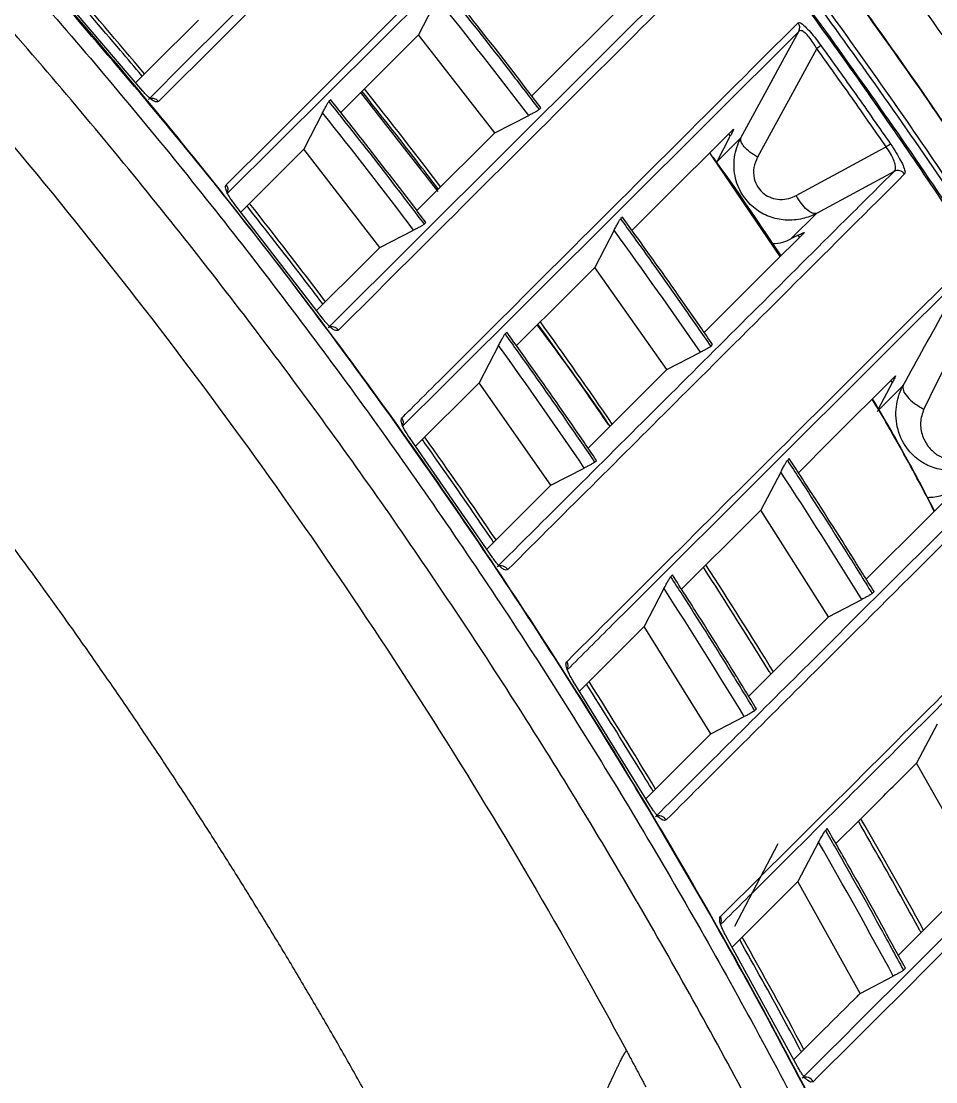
# Model space of a CAD drawing. Extents: x 400 to 501, y 484 to 634.
# Drawn here: x 420.923 to 424.257, y 520.464 to 524.329 of the extents above; entities that cross this region are included whole.
import ezdxf

# ---------------------------------------------------------------- set-up
doc = ezdxf.new("R2010")
doc.units = 0
doc.header["$MEASUREMENT"] = 0
doc.layers.add('DIM', color=3, linetype='Continuous')
doc.layers.add('GEOMETRY', color=3, linetype='Continuous', lineweight=25)

# ---------------------------------------------------------------- blocks, each defined once
blk = doc.blocks.new('2026 GRANDEE')
at = {"layer": 'GEOMETRY', "ltscale": 16}
for p, q in [((-29.0577, -72.7668), (-29.3977, -72.3688)), ((-27.9853, -72.4287), (-28.0536, -72.5613)), ((-27.7752, -72.9178), (-28.0536, -72.5613)), ((-27.9817, -73.1316), (-28.2638, -72.7709)), ((-28.3734, -72.7977), (-28.3801, -72.8043)), ((-28.403, -72.845), (-28.4714, -72.9779)), ((-27.7752, -72.9178), (-27.6519, -72.8548)), ((-27.6138, -72.8334), (-27.6071, -72.8268)), ((-26.9651, -73.0231), (-26.9171, -72.9302)), ((-26.9171, -72.9302), (-26.9229, -72.922)), ((-26.9651, -73.0231), (-26.8788, -72.9368)), ((-28.1944, -73.3356), (-28.4714, -72.9779)), ((-26.9818, -73.006), (-26.992, -72.9909)), ((-26.7348, -73.3685), (-26.9818, -73.006)), ((-26.32, -73.0584), (-26.6033, -73.2118)), ((-28.4015, -73.5968), (-28.723, -73.1792)), ((-28.0331, -73.2513), (-28.0264, -73.2447)), ((-27.3106, -73.225), (-27.3173, -73.2316)), ((-26.6033, -73.2118), (-26.6961, -73.3044)), ((-28.1944, -73.3356), (-28.0712, -73.2727)), ((-27.3407, -73.273), (-27.4108, -73.4086)), ((-26.6697, -73.2911), (-26.6961, -73.3044)), ((-26.6647, -73.2986), (-26.6697, -73.2911)), ((-27.1483, -73.7807), (-27.4108, -73.4086)), ((-27.7316, -73.6446), (-27.7382, -73.6512)), ((-27.7617, -73.6928), (-27.832, -73.8287)), ((-26.9882, -73.6965), (-26.9816, -73.6899)), ((-27.1483, -73.7807), (-27.026, -73.7179)), ((-26.3266, -73.8285), (-26.3317, -73.8201)), ((-28.0643, -74.0603), (-27.832, -73.8287)), ((-27.5715, -74.2025), (-27.832, -73.8287)), ((-26.3819, -73.9337), (-26.2874, -73.8391)), ((-26.3768, -73.924), (-26.3266, -73.8285)), ((-27.7842, -74.4655), (-28.0867, -74.028)), ((-27.4115, -74.1184), (-27.4048, -74.1117)), ((-26.7024, -74.1052), (-26.7091, -74.1119)), ((-27.5715, -74.2025), (-27.4493, -74.1397)), ((-26.7331, -74.1542), (-26.8056, -74.2928)), ((-27.5715, -74.2025), (-27.8051, -74.4353)), ((-26.5591, -74.6814), (-26.8056, -74.2928)), ((-27.1279, -74.5295), (-27.1347, -74.5362)), ((-27.1588, -74.5786), (-27.2315, -74.7178)), ((-26.4001, -74.597), (-26.3933, -74.5902)), ((-26.5591, -74.6814), (-26.4376, -74.6184)), ((-26.5591, -74.6814), (-26.8501, -74.9714)), ((-27.4669, -74.9527), (-27.2315, -74.7178)), ((-26.9877, -75.1086), (-27.2315, -74.7178)), ((-27.2068, -75.3739), (-27.4896, -74.9159)), ((-26.8287, -75.0242), (-26.822, -75.0174)), ((-26.9877, -75.1086), (-26.8663, -75.0456)), ((-26.1635, -75.0732), (-26.2386, -75.2154)), ((-26.0088, -75.6207), (-26.2386, -75.2154)), ((-26.5636, -75.4536), (-26.5704, -75.4604)), ((-26.7436, -75.5088), (-26.9015, -75.8103)), ((-26.5952, -75.5037), (-26.6707, -75.6467)), ((-26.4444, -76.0548), (-26.6707, -75.6467)), ((-26.6707, -76.3235), (-26.9331, -75.8441)), ((-26.286, -75.9698), (-26.2792, -75.963)), ((-26.4444, -76.0548), (-26.3233, -75.9913))]:
    blk.add_line(p, q, dxfattribs=at)
at = {"layer": 'GEOMETRY', "ltscale": 16, "flags": 128}
for points in [[(-29.0379, -72.796), (-28.8999, -72.6585), (-28.3481, -72.1086), (-27.9749, -71.7368), (-27.7397, -71.5024), (-27.6018, -71.365)], [(-27.5654, -71.3726), (-27.5717, -71.3788), (-27.597, -71.404), (-27.6979, -71.5046), (-28.1015, -71.9069), (-29.0013, -72.8038)], [(-28.7541, -73.107), (-28.7478, -73.1007), (-28.7225, -73.0755), (-28.6212, -72.9746), (-28.2165, -72.5711), (-27.3168, -71.6742)], [(-27.3132, -71.7067), (-27.454, -71.8471), (-28.0175, -72.4086), (-28.7508, -73.1393)], [(-28.3826, -73.6284), (-27.0889, -72.3392), (-26.9425, -72.1934)], [(-27.2646, -72.4088), (-27.3867, -72.5305), (-27.533, -72.6764), (-27.6403, -72.7834)], [(-28.8554, -72.5069), (-28.8701, -72.5216), (-29.008, -72.659), (-29.0845, -72.7354)], [(-26.6671, -72.5484), (-27.9603, -73.8369), (-28.1116, -73.9876)], [(-26.8788, -72.9368), (-26.7682, -72.7338), (-26.7192, -72.6438), (-26.6671, -72.5484)], [(-28.3369, -72.8438), (-28.3317, -72.8386), (-28.1907, -72.698), (-28.0536, -72.5613)], [(-26.6022, -72.6107), (-26.6835, -72.7597), (-26.8182, -73.007)], [(-29.0575, -72.7665), (-29.0575, -72.7665), (-29.0575, -72.7666), (-29.0577, -72.7668)], [(-27.7752, -72.9178), (-27.8257, -72.9682), (-27.9721, -73.1141), (-28.0594, -73.2011)], [(-27.2755, -73.2736), (-27.1893, -73.1876), (-26.9053, -72.9044)], [(-26.6774, -73.1469), (-26.5134, -73.058), (-26.3722, -72.9815), (-26.349, -72.969)], [(-28.7014, -73.2073), (-28.6138, -73.1199), (-28.4727, -72.9793), (-28.4714, -72.9779)], [(-28.7228, -73.179), (-28.7228, -73.179), (-28.7228, -73.1791), (-28.723, -73.1792)], [(-26.6471, -73.2811), (-26.7705, -73.4041), (-27.0124, -73.6452)], [(-28.1944, -73.3356), (-28.2651, -73.4061), (-28.4116, -73.5522), (-28.4253, -73.5658)], [(-27.6966, -73.6936), (-27.5036, -73.5011), (-27.4108, -73.4086)], [(-28.4013, -73.5965), (-28.4013, -73.5965), (-28.4013, -73.5966), (-28.4015, -73.5968)], [(-27.1483, -73.7807), (-27.4063, -74.0379), (-27.4354, -74.0669)], [(-26.669, -74.1566), (-26.5518, -74.0396), (-26.3149, -73.8033)], [(-28.0865, -74.0277), (-28.0865, -74.0277), (-28.0865, -74.0278), (-28.0867, -74.028)], [(-26.0895, -74.2133), (-26.1953, -74.3188), (-26.4218, -74.5445)], [(-27.0948, -74.5814), (-26.836, -74.3232), (-26.8056, -74.2928)], [(-27.784, -74.4652), (-27.784, -74.4652), (-27.784, -74.4653), (-27.7842, -74.4655)], [(-27.4895, -74.9156), (-27.4894, -74.9156), (-27.4895, -74.9157), (-27.4896, -74.9159)], [(-26.9877, -75.1086), (-27.1602, -75.2805), (-27.2248, -75.3448)], [(-27.2066, -75.3736), (-27.2066, -75.3736), (-27.2066, -75.3737), (-27.2068, -75.3739)], [(-26.0088, -75.6207), (-26.2684, -75.8794), (-26.3048, -75.9157)], [(-26.9103, -75.8859), (-26.7422, -75.7181), (-26.6707, -75.6467)], [(-26.9329, -75.8438), (-26.9329, -75.8438), (-26.9329, -75.844), (-26.9331, -75.8441)], [(-26.6705, -76.3231), (-26.6705, -76.3232), (-26.6705, -76.3233), (-26.6707, -76.3235)]]:
    blk.add_lwpolyline(points, dxfattribs=at)
at = {"layer": 'GEOMETRY', "ltscale": 16}
for centre, radius, start, end in [((-26.6938, -72.5348), 0.0299, 332.9468, 36.755), ((-26.4928, -72.7592), 0.1845, 120.5521, 126.3596), ((-29.0244, -72.8228), 0.03, 39.4166, 116.6053), ((-26.2536, -73.1037), 0.1651, 118.787, 125.279), ((-26.3065, -73.0852), 0.03, 34.7109, 116.7474), ((-28.7775, -73.1257), 0.0299, 333.0841, 38.7119), ((-28.3692, -73.6552), 0.03, 36.4855, 116.6326), ((-28.1382, -73.974), 0.0299, 332.9437, 35.7727), ((-27.7529, -74.5264), 0.03, 33.5354, 116.7365), ((-27.5383, -74.8616), 0.0299, 332.7141, 32.8113), ((-27.1766, -75.4376), 0.03, 30.5588, 116.9271), ((-26.9789, -75.7895), 0.0298, 332.4584, 29.8196)]:
    blk.add_arc(centre, radius, start, end, dxfattribs=at)
at = {"layer": 'GEOMETRY', "ltscale": 256}
blk.add_arc((-26.6417, -76.39), 0.0301, 27.5485, 117.1406, dxfattribs=at)
at = {"layer": 'GEOMETRY', "ltscale": 16}
for centre, major_axis, ratio, start_param, end_param in [((-45.3327, -86.3644), (15.1661, 14.8902), 0.994102, 6.20465, 6.225982), ((-45.1213, -86.2037), (15.0834, 15.9982), 0.996896, 6.120346, 6.14503), ((-45.4318, -86.4535), (15.7503, 15.3214), 0.994101, 6.163292, 6.183999), ((-45.0365, -86.1192), (14.5832, 15.5004), 0.996895, 6.114901, 6.140413), ((-45.2115, -86.2579), (14.9398, 14.8883), 0.995261, 6.146561, 6.168116), ((-45.1138, -86.2108), (14.8777, 16.1878), 0.99689, 6.059413, 6.084269), ((-45.4368, -86.4487), (15.8267, 15.244), 0.9941, 6.119113, 6.139962), ((-45.029, -86.1264), (14.3768, 15.6901), 0.99689, 6.051879, 6.07758), ((-45.3426, -86.3549), (15.3178, 14.7366), 0.9941, 6.113503, 6.135069), ((-45.1061, -86.2181), (14.6648, 16.3783), 0.996883, 5.997776, 6.02288), ((-45.442, -86.4439), (15.9048, 15.1645), 0.994098, 6.074603, 6.095668), ((-45.0212, -86.1337), (14.1628, 15.8809), 0.996882, 5.988079, 6.01405), ((-45.3479, -86.35), (15.3962, 14.6569), 0.994098, 6.067429, 6.089227), ((-45.4474, -86.4389), (15.9853, 15.0823), 0.994095, 6.029678, 6.051008), ((-45.0131, -86.1411), (13.9393, 16.074), 0.996872, 5.923258, 5.949572), ((-45.3533, -86.345), (15.4771, 14.5741), 0.994095, 6.020895, 6.042979)]:
    blk.add_ellipse(centre, major_axis=major_axis, ratio=ratio, start_param=start_param, end_param=end_param, dxfattribs=at)
for points, knots in [([(-32.4393, -66.5777), (-32.1638, -66.7562), (-31.6127, -67.1133), (-30.8171, -67.6953), (-30.0464, -68.3097), (-29.3042, -68.9586), (-28.5915, -69.6399), (-27.9102, -70.3526), (-27.2613, -71.0948), (-26.6469, -71.8656), (-26.065, -72.6611), (-25.708, -73.2121), (-25.5295, -73.4875)], [0, 0, 0, 0, 0.100018, 0.20002, 0.300023, 0.400028, 0.500014, 0.600004, 0.700009, 0.800012, 0.900014, 1, 1, 1, 1]), ([(-25.6464, -73.6293), (-25.6502, -73.6232), (-25.7454, -73.4681), (-25.9404, -73.1721), (-26.2318, -72.7426), (-26.533, -72.3227), (-26.8436, -71.9096), (-27.1645, -71.5033), (-27.4947, -71.1045), (-27.8341, -70.7137), (-28.1822, -70.3313), (-28.5387, -69.9575), (-28.9035, -69.5927), (-29.2766, -69.2366), (-29.6581, -68.889), (-30.0481, -68.5501), (-30.4464, -68.22), (-30.8524, -67.8991), (-31.2659, -67.5876), (-31.6866, -67.2863), (-32.1027, -67.0016), (-32.3817, -66.8225), (-32.5156, -66.7366)], [0, 0, 0, 0, 0.002213, 0.055684, 0.108455, 0.160976, 0.213723, 0.26649, 0.319253, 0.371988, 0.424676, 0.477298, 0.529838, 0.58234, 0.634906, 0.687556, 0.740267, 0.793018, 0.845789, 0.898552, 0.951282, 1, 1, 1, 1]), ([(-25.6483, -73.6291), (-25.8033, -73.3889), (-26.1133, -72.9086), (-26.6146, -72.2097), (-27.1419, -71.5279), (-27.6804, -70.8862), (-28.2248, -70.2844), (-28.7728, -69.7201), (-29.3417, -69.1747), (-29.9339, -68.6462), (-30.548, -68.1365), (-31.185, -67.6464), (-31.8393, -67.1773), (-32.29, -66.8846), (-32.5153, -66.7383)], [0, 0, 0, 0, 0.087491, 0.174982, 0.263034, 0.351085, 0.431087, 0.51109, 0.591525, 0.67196, 0.753741, 0.835522, 0.917761, 1, 1, 1, 1]), ([(-32.2707, -67.0219), (-32.0163, -67.1942), (-31.5076, -67.5386), (-30.7704, -68.0964), (-30.0537, -68.6837), (-29.4274, -69.2433), (-28.8857, -69.7633), (-28.4216, -70.2362), (-27.9714, -70.7235), (-27.5338, -71.2265), (-27.1099, -71.7444), (-26.7002, -72.2776), (-26.3052, -72.8229), (-26.0558, -73.1966), (-25.9311, -73.3835)], [0, 0, 0, 0, 0.101938, 0.203876, 0.306551, 0.409225, 0.482376, 0.555527, 0.628952, 0.702376, 0.776641, 0.850905, 0.925453, 1, 1, 1, 1]), ([(-25.9614, -73.4415), (-26.0872, -73.2523), (-26.3389, -72.8738), (-26.7389, -72.3202), (-27.1553, -71.7777), (-27.5865, -71.2512), (-28.0307, -70.7415), (-28.4878, -70.2482), (-28.9604, -69.7684), (-29.5054, -69.248), (-30.1279, -68.6947), (-30.8361, -68.1168), (-31.5678, -67.5652), (-32.0752, -67.2231), (-32.3289, -67.0521)], [0, 0, 0, 0, 0.075083, 0.150165, 0.225547, 0.300929, 0.374837, 0.448745, 0.522941, 0.597137, 0.697492, 0.797847, 0.898923, 1, 1, 1, 1]), ([(-32.327, -67.0484), (-32.327, -67.0484), (-32.0722, -67.2156), (-31.5694, -67.561), (-30.8369, -68.1102), (-30.1276, -68.6892), (-29.4474, -69.2932), (-28.7971, -69.9206), (-28.177, -70.5696), (-27.5806, -71.2469), (-27.0097, -71.9517), (-26.4657, -72.6832), (-26.1235, -73.1853), (-25.9577, -73.4396), (-25.9577, -73.4396)], [0, 0, 0, 0, 0.0000003, 0.1006726, 0.2014352, 0.3021971, 0.4028686, 0.5015903, 0.6003549, 0.6990767, 0.7993693, 0.8997067, 0.9999997, 1, 1, 1, 1]), ([(-25.9456, -73.3909), (-25.9456, -73.3909), (-26.1094, -73.1413), (-26.4472, -72.6485), (-26.9831, -71.9302), (-27.5447, -71.2373), (-28.1308, -70.5709), (-28.7398, -69.9315), (-29.3834, -69.3071), (-30.0625, -68.7003), (-30.7769, -68.1134), (-31.5148, -67.5566), (-32.0215, -67.2062), (-32.2782, -67.0364), (-32.2782, -67.0364)], [0, 0, 0, 0, 0.0000003, 0.0991976, 0.1984357, 0.2976321, 0.3953288, 0.4930655, 0.5907622, 0.6930252, 0.7953794, 0.8977349, 0.9999997, 1, 1, 1, 1]), ([(-36.666, -67.1214), (-36.4081, -67.2387), (-35.8921, -67.4733), (-35.1368, -67.8654), (-34.3969, -68.2859), (-33.6683, -68.7414), (-32.9524, -69.2317), (-32.251, -69.7571), (-31.5722, -70.3116), (-30.924, -70.8887), (-30.3067, -71.4867), (-29.7201, -72.1037), (-29.1593, -72.7442), (-28.6204, -73.4134), (-28.1051, -74.1112), (-27.6152, -74.8371), (-27.1563, -75.5828), (-26.7434, -76.3234), (-26.371, -77.0547), (-26.1542, -77.537), (-26.0457, -77.7784)], [0, 0, 0, 0, 0.055243, 0.110533, 0.165823, 0.221065, 0.277913, 0.334813, 0.391712, 0.44856, 0.503771, 0.55903, 0.614289, 0.6695, 0.72632, 0.783192, 0.840065, 0.896885, 0.948404, 1, 1, 1, 1]), ([(-26.178, -77.8445), (-26.2858, -77.605), (-26.5016, -77.1259), (-26.8683, -76.4066), (-27.2708, -75.6846), (-27.7129, -74.964), (-28.184, -74.2618), (-28.6884, -73.573), (-29.2264, -72.8995), (-29.798, -72.2428), (-30.3968, -71.6108), (-31.0158, -71.0105), (-31.6534, -70.442), (-32.3078, -69.9052), (-32.9835, -69.3956), (-33.686, -68.9099), (-34.4149, -68.4496), (-35.1701, -68.017), (-35.9415, -67.6142), (-36.4689, -67.3737), (-36.7325, -67.2535)], [0, 0, 0, 0, 0.051523, 0.103124, 0.158337, 0.213598, 0.268858, 0.324071, 0.380887, 0.437754, 0.494622, 0.551437, 0.606681, 0.661972, 0.717264, 0.772508, 0.829355, 0.886254, 0.943153, 1, 1, 1, 1]), ([(-35.2895, -68.2538), (-34.4481, -68.7081), (-33.6407, -69.2251), (-32.1092, -70.3705), (-31.3851, -70.9988), (-30.0343, -72.3527), (-29.4077, -73.0782), (-28.2653, -74.6119), (-27.7496, -75.4202), (-27.296, -76.262)], [0, 0, 0, 0, 0.25, 0.25, 0.5, 0.5, 0.75, 0.75, 1, 1, 1, 1]), ([(-27.8449, -77.1736), (-27.8578, -77.1479), (-27.8836, -77.0965), (-27.9228, -77.0197), (-27.9623, -76.943), (-28.0022, -76.8666), (-28.0424, -76.7904), (-28.0829, -76.7144), (-28.1238, -76.6386), (-28.165, -76.563), (-28.2066, -76.4876), (-28.2485, -76.4124), (-28.2907, -76.3375), (-28.3332, -76.2627), (-28.3761, -76.1881), (-28.4194, -76.1138), (-28.4629, -76.0396), (-28.5069, -75.9656), (-28.5511, -75.8919), (-28.5957, -75.8184), (-28.6406, -75.745), (-28.6859, -75.6719), (-28.7315, -75.599), (-28.7774, -75.5263), (-28.8237, -75.4537), (-28.8703, -75.3814), (-28.9173, -75.3093), (-28.9645, -75.2374), (-29.0122, -75.1658), (-29.0601, -75.0943), (-29.1084, -75.023), (-29.1571, -74.9519), (-29.206, -74.8811), (-29.2553, -74.8104), (-29.305, -74.7399), (-29.355, -74.6697), (-29.4618, -74.521), (-29.628, -74.2956), (-29.8576, -73.9969), (-30.0933, -73.7027), (-30.4141, -73.3183), (-30.8284, -72.8509), (-31.3464, -72.3116), (-31.8852, -71.7935), (-32.3515, -71.3797), (-32.7348, -71.0593), (-33.0278, -70.8243), (-33.3254, -70.5952), (-33.5718, -70.4132), (-33.7645, -70.275), (-33.9018, -70.1785), (-34.0399, -70.0832), (-34.1788, -69.9892), (-34.3184, -69.8965), (-34.4589, -69.8051), (-34.6001, -69.7149), (-34.7421, -69.6261), (-34.8848, -69.5385), (-35.0284, -69.4522), (-35.1727, -69.3671), (-35.3178, -69.2834), (-35.4637, -69.2009), (-35.6104, -69.1197), (-35.7579, -69.0398), (-35.9061, -68.9612), (-36.0551, -68.8838), (-36.155, -68.8333), (-36.205, -68.808)], [0, 0, 0, 0, 0.007171, 0.01434, 0.021506, 0.02867, 0.035832, 0.042992, 0.05015, 0.057307, 0.064462, 0.071616, 0.078768, 0.085919, 0.09307, 0.100219, 0.107368, 0.114517, 0.121665, 0.128813, 0.135961, 0.14311, 0.150258, 0.157407, 0.164557, 0.171707, 0.178858, 0.186011, 0.193164, 0.200319, 0.207475, 0.214633, 0.221793, 0.228955, 0.236119, 0.243285, 0.250453, 0.281776, 0.313092, 0.344413, 0.375751, 0.437937, 0.50009, 0.562163, 0.624276, 0.655505, 0.686717, 0.717924, 0.74914, 0.763099, 0.77705, 0.790994, 0.804931, 0.818862, 0.83279, 0.846714, 0.860637, 0.874559, 0.888481, 0.902404, 0.91633, 0.930259, 0.944193, 0.958134, 0.972081, 0.986036, 1, 1, 1, 1]), ([(-26.9052, -72.202), (-26.9073, -72.2041), (-26.9179, -72.2147), (-26.9623, -72.2589), (-27.1399, -72.436), (-27.6089, -72.9035), (-28.0448, -73.338), (-28.345, -73.6373)], [0, 0, 0, 0, 0.00441, 0.022052, 0.09262, 0.37489, 1, 1, 1, 1]), ([(-26.2199, -77.2645), (-26.2965, -77.1021), (-26.4497, -76.7774), (-26.6967, -76.2982), (-26.9556, -75.8247), (-27.2957, -75.241), (-27.7292, -74.5546), (-28.2736, -73.7761), (-28.853, -73.0185), (-29.2692, -72.5359), (-29.4775, -72.2943)], [0, 0, 0, 0, 0.090322, 0.180646, 0.271236, 0.361826, 0.520511, 0.679535, 0.839593, 1, 1, 1, 1]), ([(-26.2189, -77.2635), (-26.2362, -77.226), (-26.305, -77.0773), (-26.4468, -76.7844), (-26.6503, -76.3835), (-26.8848, -75.9492), (-27.1328, -75.5153), (-27.3927, -75.0855), (-27.664, -74.6608), (-27.9459, -74.2422), (-28.2382, -73.8304), (-28.5405, -73.4258), (-28.8524, -73.0286), (-29.1595, -72.6578), (-29.3689, -72.4137), (-29.471, -72.2996), (-29.4766, -72.2933)], [0, 0, 0, 0, 0.020777, 0.082507, 0.163678, 0.246957, 0.330809, 0.415097, 0.499662, 0.584336, 0.66896, 0.753633, 0.838319, 0.922973, 0.995755, 1, 1, 1, 1]), ([(-29.0606, -72.7115), (-29.0611, -72.711), (-29.0872, -72.6797), (-29.1839, -72.5648), (-29.282, -72.4519), (-29.3538, -72.3692)], [0, 0, 0, 0, 0.00464, 0.270869, 1, 1, 1, 1]), ([(-27.9624, -72.388), (-27.9457, -72.4088), (-27.8623, -72.5128), (-27.7458, -72.661), (-27.6473, -72.7895), (-27.6138, -72.8334)], [0, 0, 0, 0, 0.141408, 0.707056, 1, 1, 1, 1]), ([(-27.6071, -72.8268), (-27.6233, -72.8056), (-27.7043, -72.6997), (-27.8202, -72.5509), (-27.9213, -72.4245), (-27.9558, -72.3814)], [0, 0, 0, 0, 0.141409, 0.70706, 1, 1, 1, 1]), ([(-28.1139, -73.9566), (-28.1118, -73.9544), (-28.1012, -73.9438), (-28.0565, -73.8993), (-27.8779, -73.7212), (-27.4067, -73.2515), (-26.9704, -72.8165), (-26.6698, -72.5169)], [0, 0, 0, 0, 0.004411, 0.022055, 0.092633, 0.374943, 1, 1, 1, 1]), ([(-26.6698, -72.5169), (-26.6676, -72.5163), (-26.6631, -72.5151), (-26.6467, -72.5279), (-26.626, -72.5498), (-26.6053, -72.575), (-26.5925, -72.5923), (-26.5866, -72.6004)], [0, 0, 0, 0, 0.228158, 0.457808, 0.658123, 0.841893, 1, 1, 1, 1]), ([(-26.6022, -72.6107), (-26.6063, -72.6038), (-26.6151, -72.5892), (-26.6301, -72.5687), (-26.6402, -72.5578), (-26.6499, -72.5494), (-26.6549, -72.5465), (-26.6624, -72.5447), (-26.6648, -72.5466), (-26.6671, -72.5484)], [0, 0, 0, 0, 0.1605371, 0.3420005, 0.5270492, 0.5371368, 0.7462196, 0.7651092, 1, 1, 1, 1]), ([(-26.349, -72.969), (-26.3908, -72.9089), (-26.4743, -72.7889), (-26.5596, -72.6701), (-26.6022, -72.6107)], [0, 0, 0, 0, 0.500026, 1, 1, 1, 1]), ([(-26.5866, -72.6004), (-26.5439, -72.6598), (-26.4585, -72.7787), (-26.3749, -72.8989), (-26.3331, -72.959)], [0, 0, 0, 0, 0.499974, 1, 1, 1, 1]), ([(-29.0013, -72.8038), (-29.0052, -72.8054), (-29.0102, -72.8074), (-29.0255, -72.7982), (-29.0355, -72.7903), (-29.0462, -72.7799), (-29.0535, -72.7718), (-29.0572, -72.7674), (-29.0577, -72.7668)], [0, 0, 0, 0, 0.498947, 0.648155, 0.798302, 0.891876, 0.986241, 1, 1, 1, 1]), ([(-27.9815, -73.1234), (-27.9832, -73.1211), (-28.0092, -73.087), (-28.1009, -72.9673), (-28.1926, -72.8513), (-28.2595, -72.7666)], [0, 0, 0, 0, 0.019102, 0.284355, 1, 1, 1, 1]), ([(-28.403, -72.845), (-28.4005, -72.8403), (-28.3957, -72.8309), (-28.3887, -72.8182), (-28.3833, -72.8089), (-28.3809, -72.8052), (-28.3802, -72.8044), (-28.3801, -72.8043)], [0, 0, 0, 0, 0.249128, 0.498723, 0.734052, 0.94757, 1, 1, 1, 1]), ([(-28.3801, -72.8043), (-28.3635, -72.8251), (-28.2804, -72.9295), (-28.1644, -73.0782), (-28.0665, -73.2072), (-28.0331, -73.2513)], [0, 0, 0, 0, 0.141344, 0.706737, 1, 1, 1, 1]), ([(-28.0264, -73.2447), (-28.0425, -73.2234), (-28.123, -73.1171), (-28.2383, -72.9679), (-28.339, -72.841), (-28.3734, -72.7977)], [0, 0, 0, 0, 0.141345, 0.706742, 1, 1, 1, 1]), ([(-27.6138, -72.8334), (-27.6146, -72.8341), (-27.6163, -72.8354), (-27.6236, -72.8397), (-27.6335, -72.8452), (-27.6435, -72.8505), (-27.6497, -72.8537), (-27.6519, -72.8548)], [0, 0, 0, 0, 0.218102, 0.436151, 0.655695, 0.878488, 1, 1, 1, 1]), ([(-26.9053, -72.9044), (-26.9051, -72.9044), (-26.9048, -72.9043), (-26.906, -72.9075), (-26.9085, -72.913), (-26.9123, -72.9207), (-26.9154, -72.9269), (-26.9171, -72.9302)], [0, 0, 0, 0, 0.187327, 0.374648, 0.563552, 0.766522, 1, 1, 1, 1]), ([(-26.6033, -73.2118), (-26.6033, -73.2118), (-26.619, -73.2201), (-26.656, -73.2341), (-26.7158, -73.2392), (-26.7761, -73.226), (-26.8294, -73.1962), (-26.8739, -73.1488), (-26.9028, -73.0833), (-26.9064, -73.0076), (-26.8903, -72.9586), (-26.8788, -72.9368), (-26.8788, -72.9368)], [0, 0, 0, 0, 0.000005, 0.10311, 0.22694, 0.341735, 0.45419, 0.573432, 0.708661, 0.857268, 0.999995, 1, 1, 1, 1]), ([(-26.32, -73.0584), (-26.3181, -73.0562), (-26.3142, -73.0514), (-26.3147, -73.0367), (-26.3209, -73.0167), (-26.3323, -72.9934), (-26.3434, -72.9771), (-26.349, -72.969)], [0, 0, 0, 0, 0.20588, 0.429811, 0.626618, 0.814122, 1, 1, 1, 1]), ([(-26.3331, -72.959), (-26.326, -72.9696), (-26.3118, -72.9909), (-26.2953, -73.0202), (-26.284, -73.0445), (-26.279, -73.0615), (-26.2809, -73.066), (-26.2818, -73.0681)], [0, 0, 0, 0, 0.192625, 0.385028, 0.582477, 0.80177, 1, 1, 1, 1]), ([(-26.7323, -73.366), (-26.8077, -73.2534), (-26.8887, -73.1326), (-26.9738, -73.0144), (-26.9796, -73.0064)], [0, 0, 0, 0, 0.931863, 1, 1, 1, 1]), ([(-26.8182, -73.007), (-26.8234, -73.019), (-26.8337, -73.043), (-26.8323, -73.0828), (-26.818, -73.117), (-26.795, -73.1415), (-26.7673, -73.1564), (-26.7359, -73.1624), (-26.7046, -73.1593), (-26.686, -73.1508), (-26.6774, -73.1469)], [0, 0, 0, 0, 0.14799, 0.296621, 0.427436, 0.541547, 0.650503, 0.764716, 0.891775, 1, 1, 1, 1]), ([(-27.7664, -74.4996), (-27.5491, -74.2832), (-27.1193, -73.8549), (-26.6377, -73.375), (-26.3729, -73.1112), (-26.32, -73.0584)], [0, 0, 0, 0, 0.449817, 0.889963, 1, 1, 1, 1]), ([(-26.2818, -73.0681), (-26.5466, -73.3321), (-27.0278, -73.8118), (-27.5106, -74.2933), (-27.7278, -74.5098)], [0, 0, 0, 0, 0.550183, 1, 1, 1, 1]), ([(-28.723, -73.1792), (-28.7265, -73.1747), (-28.7334, -73.1657), (-28.7429, -73.1514), (-28.7518, -73.1354), (-28.7587, -73.1164), (-28.7559, -73.1107), (-28.7541, -73.107)], [0, 0, 0, 0, 0.098243, 0.196384, 0.333495, 0.558814, 1, 1, 1, 1]), ([(-28.4019, -73.5424), (-28.4026, -73.5415), (-28.4273, -73.5086), (-28.5185, -73.3885), (-28.6108, -73.2707), (-28.6785, -73.1844)], [0, 0, 0, 0, 0.007719, 0.272884, 1, 1, 1, 1]), ([(-27.3407, -73.273), (-27.3381, -73.2682), (-27.333, -73.2584), (-27.3258, -73.2453), (-27.3203, -73.2359), (-27.318, -73.2324), (-27.3174, -73.2317), (-27.3173, -73.2316)], [0, 0, 0, 0, 0.2559804, 0.5125666, 0.7505235, 0.961321, 1, 1, 1, 1]), ([(-27.3173, -73.2316), (-27.3016, -73.2532), (-27.2233, -73.3611), (-27.1133, -73.5158), (-27.0204, -73.65), (-26.9882, -73.6965)], [0, 0, 0, 0, 0.140413, 0.702077, 1, 1, 1, 1]), ([(-26.9816, -73.6899), (-26.9967, -73.6679), (-27.0724, -73.5582), (-27.1818, -73.403), (-27.2774, -73.2708), (-27.3106, -73.225)], [0, 0, 0, 0, 0.140414, 0.702087, 1, 1, 1, 1]), ([(-28.0331, -73.2513), (-28.0339, -73.252), (-28.0356, -73.2533), (-28.0429, -73.2576), (-28.0528, -73.2631), (-28.0628, -73.2684), (-28.069, -73.2716), (-28.0712, -73.2727)], [0, 0, 0, 0, 0.218332, 0.436614, 0.656318, 0.879111, 1, 1, 1, 1]), ([(-26.6697, -73.2911), (-26.6667, -73.2896), (-26.6608, -73.2866), (-26.6535, -73.2832), (-26.6486, -73.2811), (-26.6467, -73.2806), (-26.647, -73.281), (-26.6471, -73.2811)], [0, 0, 0, 0, 0.220698, 0.441294, 0.664224, 0.888031, 1, 1, 1, 1]), ([(-26.7628, -73.3215), (-26.7501, -73.3206), (-26.7268, -73.3191), (-26.7057, -73.309), (-26.6961, -73.3045)], [0, 0, 0, 0, 0.545428, 1, 1, 1, 1]), ([(-27.5131, -74.8454), (-27.2371, -74.5702), (-26.7531, -74.0875), (-26.271, -73.6068), (-26.0638, -73.4002)], [0, 0, 0, 0, 0.570171, 1, 1, 1, 1]), ([(-26.0619, -73.4307), (-26.2692, -73.6372), (-26.6965, -74.063), (-27.1802, -74.5449), (-27.4565, -74.8202), (-27.5117, -74.8752)], [0, 0, 0, 0, 0.429829, 0.885966, 1, 1, 1, 1]), ([(-26.2874, -73.8391), (-26.2351, -73.7446), (-26.1603, -73.6095), (-26.0847, -73.4719), (-26.0619, -73.4307)], [0, 0, 0, 0, 0.699737, 1, 1, 1, 1]), ([(-25.9987, -73.501), (-26.0208, -73.544), (-26.0939, -73.6861), (-26.1635, -73.8269), (-26.2121, -73.9251)], [0, 0, 0, 0, 0.302357, 1, 1, 1, 1]), ([(-28.345, -73.6373), (-28.3489, -73.6389), (-28.354, -73.641), (-28.3685, -73.6319), (-28.3783, -73.6235), (-28.3887, -73.6126), (-28.3963, -73.6036), (-28.4005, -73.5981), (-28.4015, -73.5968)], [0, 0, 0, 0, 0.473879, 0.629474, 0.785955, 0.877806, 0.970487, 1, 1, 1, 1]), ([(-27.3556, -73.9873), (-27.3624, -73.9771), (-27.4464, -73.851), (-27.5373, -73.7296), (-27.6209, -73.6181)], [0, 0, 0, 0, 0.080894, 1, 1, 1, 1]), ([(-27.3563, -73.9879), (-27.3581, -73.9852), (-27.3827, -73.9495), (-27.4689, -73.8245), (-27.5551, -73.7036), (-27.6181, -73.6153)], [0, 0, 0, 0, 0.022052, 0.285438, 1, 1, 1, 1]), ([(-27.7617, -73.6928), (-27.7591, -73.6879), (-27.754, -73.6781), (-27.7467, -73.6649), (-27.7413, -73.6555), (-27.7389, -73.652), (-27.7383, -73.6513), (-27.7382, -73.6512)], [0, 0, 0, 0, 0.256893, 0.514412, 0.752692, 0.963105, 1, 1, 1, 1]), ([(-27.7382, -73.6512), (-27.7227, -73.6729), (-27.645, -73.7812), (-27.5357, -73.9367), (-27.4435, -74.0715), (-27.4115, -74.1184)], [0, 0, 0, 0, 0.140289, 0.701458, 1, 1, 1, 1]), ([(-27.4048, -74.1117), (-27.4199, -74.0897), (-27.4949, -73.9796), (-27.6035, -73.8236), (-27.6985, -73.6907), (-27.7316, -73.6446)], [0, 0, 0, 0, 0.1402907, 0.7014686, 1, 1, 1, 1]), ([(-26.9882, -73.6965), (-26.9891, -73.6972), (-26.9908, -73.6985), (-26.9982, -73.7029), (-27.008, -73.7084), (-27.0179, -73.7137), (-27.024, -73.7168), (-27.026, -73.7179)], [0, 0, 0, 0, 0.220461, 0.440896, 0.662092, 0.884942, 1, 1, 1, 1]), ([(-26.3149, -73.8033), (-26.3147, -73.8033), (-26.3143, -73.8031), (-26.3155, -73.8061), (-26.3179, -73.8113), (-26.3213, -73.8182), (-26.3244, -73.8242), (-26.3262, -73.8277), (-26.3266, -73.8285)], [0, 0, 0, 0, 0.189296, 0.379161, 0.559343, 0.742434, 0.945911, 1, 1, 1, 1]), ([(-26.0211, -74.1246), (-26.0211, -74.1246), (-26.0293, -74.1289), (-26.0536, -74.1398), (-26.0995, -74.1503), (-26.1567, -74.1469), (-26.2143, -74.1249), (-26.2687, -74.0808), (-26.3083, -74.0114), (-26.3181, -73.929), (-26.3033, -73.8711), (-26.2899, -73.8439), (-26.2874, -73.8391), (-26.2874, -73.8391)], [0, 0, 0, 0, 0.000004, 0.052618, 0.150892, 0.26343, 0.373519, 0.500715, 0.662565, 0.825722, 0.969139, 0.999996, 1, 1, 1, 1]), ([(-26.174, -74.2975), (-26.1871, -74.2716), (-26.2192, -74.2083), (-26.2759, -74.1035), (-26.3371, -73.9933), (-26.3807, -73.9205), (-26.4001, -73.8883)], [0, 0, 0, 0, 0.1988332, 0.4848018, 0.7722454, 1, 1, 1, 1]), ([(-26.2723, -74.1087), (-26.2802, -74.0941), (-26.3112, -74.0369), (-26.3535, -73.9627), (-26.3895, -73.9028), (-26.3989, -73.8871)], [0, 0, 0, 0, 0.202179, 0.7908595, 1, 1, 1, 1]), ([(-26.2121, -73.9251), (-26.2174, -73.9412), (-26.2281, -73.9732), (-26.2185, -74.0237), (-26.196, -74.0641), (-26.1659, -74.0914), (-26.1345, -74.1064), (-26.1031, -74.1104), (-26.0778, -74.1055), (-26.0655, -74.0995), (-26.0611, -74.0974)], [0, 0, 0, 0, 0.175593, 0.348185, 0.522229, 0.654709, 0.762381, 0.865048, 0.952287, 1, 1, 1, 1]), ([(-28.0867, -74.028), (-28.0905, -74.0224), (-28.0981, -74.0113), (-28.1074, -73.9949), (-28.115, -73.978), (-28.118, -73.9636), (-28.1153, -73.959), (-28.1139, -73.9566)], [0, 0, 0, 0, 0.122618, 0.244958, 0.403444, 0.677258, 1, 1, 1, 1]), ([(-27.1902, -75.4108), (-27.0038, -75.2251), (-26.5825, -74.8053), (-26.1045, -74.3291), (-25.8127, -74.0383), (-25.7543, -73.9801)], [0, 0, 0, 0, 0.388281, 0.877656, 1, 1, 1, 1]), ([(-25.7152, -73.991), (-26.0072, -74.2821), (-26.4844, -74.7579), (-26.9644, -75.2365), (-27.1507, -75.4223)], [0, 0, 0, 0, 0.6117189, 1, 1, 1, 1]), ([(-27.7797, -74.41), (-27.7815, -74.4073), (-27.8057, -74.3716), (-27.8913, -74.246), (-27.9769, -74.1245), (-28.0395, -74.0356)], [0, 0, 0, 0, 0.021258, 0.284476, 1, 1, 1, 1]), ([(-27.4115, -74.1184), (-27.4124, -74.1191), (-27.4141, -74.1204), (-27.4215, -74.1248), (-27.4314, -74.1303), (-27.4412, -74.1356), (-27.4473, -74.1387), (-27.4493, -74.1397)], [0, 0, 0, 0, 0.220702, 0.441381, 0.662749, 0.885614, 1, 1, 1, 1]), ([(-26.7331, -74.1542), (-26.7304, -74.1491), (-26.7251, -74.1389), (-26.7175, -74.1253), (-26.7121, -74.1161), (-26.7098, -74.1127), (-26.7092, -74.1121), (-26.7091, -74.1119)], [0, 0, 0, 0, 0.2643581, 0.5295094, 0.7702282, 0.955603, 1, 1, 1, 1]), ([(-26.7091, -74.1119), (-26.6945, -74.1343), (-26.6216, -74.2458), (-26.5181, -74.4072), (-26.4309, -74.5473), (-26.4001, -74.597)], [0, 0, 0, 0, 0.139034, 0.695183, 1, 1, 1, 1]), ([(-26.3933, -74.5902), (-26.4074, -74.5676), (-26.4777, -74.4544), (-26.5803, -74.2925), (-26.6705, -74.1542), (-26.7024, -74.1052)], [0, 0, 0, 0, 0.139037, 0.695198, 1, 1, 1, 1]), ([(-26.1729, -74.2964), (-26.1904, -74.2622), (-26.2216, -74.2008), (-26.2568, -74.1369), (-26.2723, -74.1087)], [0, 0, 0, 0, 0.5591057, 1, 1, 1, 1]), ([(-26.1987, -74.2467), (-26.1806, -74.2458), (-26.1564, -74.2446), (-26.1335, -74.2336), (-26.1276, -74.2308)], [0, 0, 0, 0, 0.744839, 1, 1, 1, 1]), ([(-27.7278, -74.5098), (-27.7317, -74.5114), (-27.7368, -74.5135), (-27.7507, -74.5043), (-27.7604, -74.4955), (-27.7707, -74.4839), (-27.7784, -74.4739), (-27.7829, -74.4674), (-27.7842, -74.4655)], [0, 0, 0, 0, 0.450324, 0.612261, 0.775038, 0.867539, 0.960932, 1, 1, 1, 1]), ([(-26.7692, -74.8908), (-26.7712, -74.8877), (-26.794, -74.8505), (-26.8748, -74.72), (-26.9556, -74.5939), (-27.0148, -74.5015)], [0, 0, 0, 0, 0.024094, 0.284682, 1, 1, 1, 1]), ([(-26.953, -75.7746), (-26.7697, -75.5918), (-26.4614, -75.2844), (-26.0298, -74.854), (-25.7815, -74.6064), (-25.6573, -74.4826)], [0, 0, 0, 0, 0.423205, 0.711603, 1, 1, 1, 1]), ([(-25.6563, -74.5119), (-25.9049, -74.7595), (-26.275, -75.1283), (-26.7077, -75.5595), (-26.8912, -75.7423), (-26.9524, -75.8033)], [0, 0, 0, 0, 0.576795, 0.858932, 1, 1, 1, 1]), ([(-27.1588, -74.5786), (-27.1561, -74.5735), (-27.1506, -74.5632), (-27.143, -74.5495), (-27.1376, -74.5403), (-27.1354, -74.537), (-27.1348, -74.5363), (-27.1347, -74.5362)], [0, 0, 0, 0, 0.265772, 0.53237, 0.773513, 0.957864, 1, 1, 1, 1]), ([(-27.1347, -74.5362), (-27.1202, -74.5586), (-27.0481, -74.6707), (-26.9457, -74.8331), (-26.8594, -74.9741), (-26.8287, -75.0242)], [0, 0, 0, 0, 0.1388285, 0.6941572, 1, 1, 1, 1]), ([(-26.822, -75.0174), (-26.8359, -74.9947), (-26.9053, -74.8809), (-27.0069, -74.718), (-27.0962, -74.5789), (-27.1279, -74.5295)], [0, 0, 0, 0, 0.138832, 0.694174, 1, 1, 1, 1]), ([(-26.4001, -74.597), (-26.401, -74.5976), (-26.4027, -74.599), (-26.41, -74.6034), (-26.4199, -74.609), (-26.4297, -74.6142), (-26.4356, -74.6173), (-26.4376, -74.6184)], [0, 0, 0, 0, 0.222244, 0.444479, 0.666963, 0.889999, 1, 1, 1, 1]), ([(-27.4896, -74.9159), (-27.4931, -74.9102), (-27.5001, -74.8989), (-27.5084, -74.8823), (-27.5148, -74.8657), (-27.5171, -74.852), (-27.5145, -74.8477), (-27.5131, -74.8454)], [0, 0, 0, 0, 0.127783, 0.25544, 0.415328, 0.686968, 1, 1, 1, 1]), ([(-27.1982, -75.3184), (-27.2, -75.3154), (-27.2225, -75.2781), (-27.3024, -75.1469), (-27.3824, -75.02), (-27.441, -74.9269)], [0, 0, 0, 0, 0.023056, 0.283373, 1, 1, 1, 1]), ([(-26.8287, -75.0242), (-26.8296, -75.0249), (-26.8314, -75.0262), (-26.8387, -75.0306), (-26.8486, -75.0362), (-26.8584, -75.0415), (-26.8643, -75.0446), (-26.8663, -75.0456)], [0, 0, 0, 0, 0.222452, 0.444898, 0.66754, 0.89062, 1, 1, 1, 1]), ([(-26.5323, -75.5085), (-26.48, -75.4564), (-26.382, -75.3585), (-26.2842, -75.2609), (-26.2386, -75.2154)], [0, 0, 0, 0, 0.533321, 1, 1, 1, 1]), ([(-26.6554, -76.3632), (-26.4597, -76.1682), (-26.1382, -75.848), (-25.7558, -75.467), (-25.5686, -75.2804), (-25.5061, -75.2182)], [0, 0, 0, 0, 0.50926, 0.83642, 1, 1, 1, 1]), ([(-25.4661, -75.2304), (-25.5285, -75.2926), (-25.7158, -75.4793), (-26.098, -75.8605), (-26.4194, -76.181), (-26.6151, -76.3761)], [0, 0, 0, 0, 0.16358, 0.49074, 1, 1, 1, 1]), ([(-27.1507, -75.4223), (-27.1555, -75.4239), (-27.1616, -75.426), (-27.1779, -75.4123), (-27.1873, -75.4021), (-27.197, -75.3893), (-27.2032, -75.3799), (-27.2064, -75.3746), (-27.2068, -75.3739)], [0, 0, 0, 0, 0.5259297, 0.6707924, 0.8165068, 0.9012407, 0.9867668, 1, 1, 1, 1]), ([(-26.2218, -75.833), (-26.2238, -75.8294), (-26.2449, -75.7907), (-26.32, -75.6547), (-26.3951, -75.5233), (-26.4503, -75.4267)], [0, 0, 0, 0, 0.026479, 0.283707, 1, 1, 1, 1]), ([(-26.5952, -75.5037), (-26.592, -75.4977), (-26.5859, -75.4862), (-26.5781, -75.4724), (-26.5731, -75.4641), (-26.5711, -75.4611), (-26.5705, -75.4605), (-26.5704, -75.4604)], [0, 0, 0, 0, 0.310713, 0.588319, 0.784094, 0.961593, 1, 1, 1, 1]), ([(-26.5704, -75.4604), (-26.5571, -75.4835), (-26.4907, -75.599), (-26.3955, -75.7686), (-26.3153, -75.916), (-26.286, -75.9698)], [0, 0, 0, 0, 0.1370095, 0.6850624, 1, 1, 1, 1]), ([(-26.2792, -75.963), (-26.2919, -75.9396), (-26.3554, -75.8225), (-26.4497, -75.6524), (-26.5332, -75.5068), (-26.5636, -75.4536)], [0, 0, 0, 0, 0.137015, 0.685088, 1, 1, 1, 1]), ([(-26.9331, -75.8441), (-26.9362, -75.8384), (-26.9425, -75.8269), (-26.9498, -75.8102), (-26.9552, -75.7939), (-26.9567, -75.7808), (-26.9543, -75.7768), (-26.953, -75.7746)], [0, 0, 0, 0, 0.13342, 0.266883, 0.428262, 0.697365, 1, 1, 1, 1]), ([(-26.6579, -76.2676), (-26.6598, -76.2642), (-26.6804, -76.2255), (-26.7543, -76.0886), (-26.8284, -75.9562), (-26.883, -75.8586)], [0, 0, 0, 0, 0.0249245, 0.281751, 1, 1, 1, 1]), ([(-26.435, -76.7459), (-26.3728, -76.6839), (-26.1947, -76.5063), (-25.9016, -76.214), (-25.6715, -75.9844), (-25.5564, -75.8696)], [0, 0, 0, 0, 0.211681, 0.605841, 1, 1, 1, 1]), ([(-25.5563, -75.8976), (-25.6715, -76.0123), (-25.9017, -76.2417), (-26.1949, -76.5338), (-26.373, -76.7113), (-26.4353, -76.7733)], [0, 0, 0, 0, 0.3941595, 0.788319, 1, 1, 1, 1]), ([(-26.286, -75.9698), (-26.2869, -75.9705), (-26.2887, -75.9719), (-26.296, -75.9764), (-26.3059, -75.982), (-26.3156, -75.9873), (-26.3215, -75.9903), (-26.3233, -75.9913)], [0, 0, 0, 0, 0.223488, 0.446977, 0.670466, 0.893961, 1, 1, 1, 1]), ([(-26.4444, -76.0548), (-26.4484, -76.0588), (-26.5151, -76.1253), (-26.5956, -76.2055), (-26.6722, -76.2818), (-26.686, -76.2956)], [0, 0, 0, 0, 0.049785, 0.829181, 1, 1, 1, 1]), ([(-27.8449, -77.1735), (-27.8411, -77.1693), (-27.8336, -77.1609), (-27.8227, -77.1486), (-27.8125, -77.1368), (-27.8028, -77.1256), (-27.7936, -77.1149), (-27.785, -77.1047), (-27.7769, -77.0951), (-27.759, -77.0734), (-27.7328, -77.041), (-27.6999, -76.9978), (-27.669, -76.9554), (-27.63, -76.8992), (-27.5912, -76.839), (-27.5459, -76.7635), (-27.4942, -76.6706), (-27.4535, -76.5898), (-27.4193, -76.5188), (-27.3891, -76.4542), (-27.3623, -76.3954), (-27.3424, -76.3525), (-27.332, -76.3305), (-27.324, -76.3141), (-27.3166, -76.2993), (-27.309, -76.2848), (-27.3022, -76.2725), (-27.298, -76.2654), (-27.296, -76.262)], [0, 0, 0, 0, 0.009217, 0.018007, 0.026388, 0.034372, 0.041972, 0.049199, 0.056061, 0.062566, 0.095292, 0.125015, 0.155025, 0.18753, 0.250012, 0.294716, 0.374798, 0.499961, 0.545674, 0.624907, 0.749851, 0.812418, 0.849971, 0.875052, 0.910964, 0.943775, 0.973463, 1, 1, 1, 1]), ([(-27.296, -76.262), (-27.2946, -76.2647), (-27.2918, -76.2701), (-27.2874, -76.2782), (-27.283, -76.2864), (-27.2786, -76.2946), (-27.2742, -76.3028), (-27.2698, -76.311), (-27.2654, -76.3193), (-27.2609, -76.3276), (-27.2565, -76.336), (-27.252, -76.3444), (-27.2475, -76.3528), (-27.243, -76.3612), (-27.2385, -76.3697), (-27.234, -76.3782), (-27.2295, -76.3868), (-27.2264, -76.3925), (-27.2249, -76.3953)], [0, 0, 0, 0, 0.060769, 0.121772, 0.183009, 0.244479, 0.306181, 0.368115, 0.430279, 0.492672, 0.555294, 0.618145, 0.681222, 0.744526, 0.808055, 0.87181, 0.935791, 1, 1, 1, 1]), ([(-26.6151, -76.3761), (-26.6201, -76.3777), (-26.6265, -76.3797), (-26.6427, -76.3648), (-26.6519, -76.3538), (-26.6612, -76.3402), (-26.6672, -76.3301), (-26.6702, -76.3243), (-26.6707, -76.3235)], [0, 0, 0, 0, 0.523932, 0.670004, 0.816898, 0.900612, 0.985154, 1, 1, 1, 1])]:
    blk.add_open_spline(points, degree=3, knots=knots, dxfattribs=at)
for points in [[(-26.8182, -73.007), (-26.8278, -73.0008), (-26.8468, -72.9883), (-26.8675, -72.9683), (-26.8799, -72.9498), (-26.8792, -72.9412), (-26.8788, -72.9368)], [(-26.6033, -73.2118), (-26.608, -73.2123), (-26.6174, -73.2131), (-26.6371, -73.1996), (-26.6583, -73.1773), (-26.671, -73.157), (-26.6774, -73.1469)], [(-26.2874, -73.8391), (-26.288, -73.8449), (-26.2894, -73.8565), (-26.2735, -73.8804), (-26.2469, -73.905), (-26.2237, -73.9184), (-26.2121, -73.9251)]]:
    blk.add_open_spline(points, degree=3, dxfattribs=at)

msp = doc.modelspace()

# ---------------------------------------------------------------- block references
at = {"layer": 'DIM'}
msp.add_blockref('2026 GRANDEE', (450.4248, 596.8403), dxfattribs=at)

doc.saveas('drawing.dxf')
